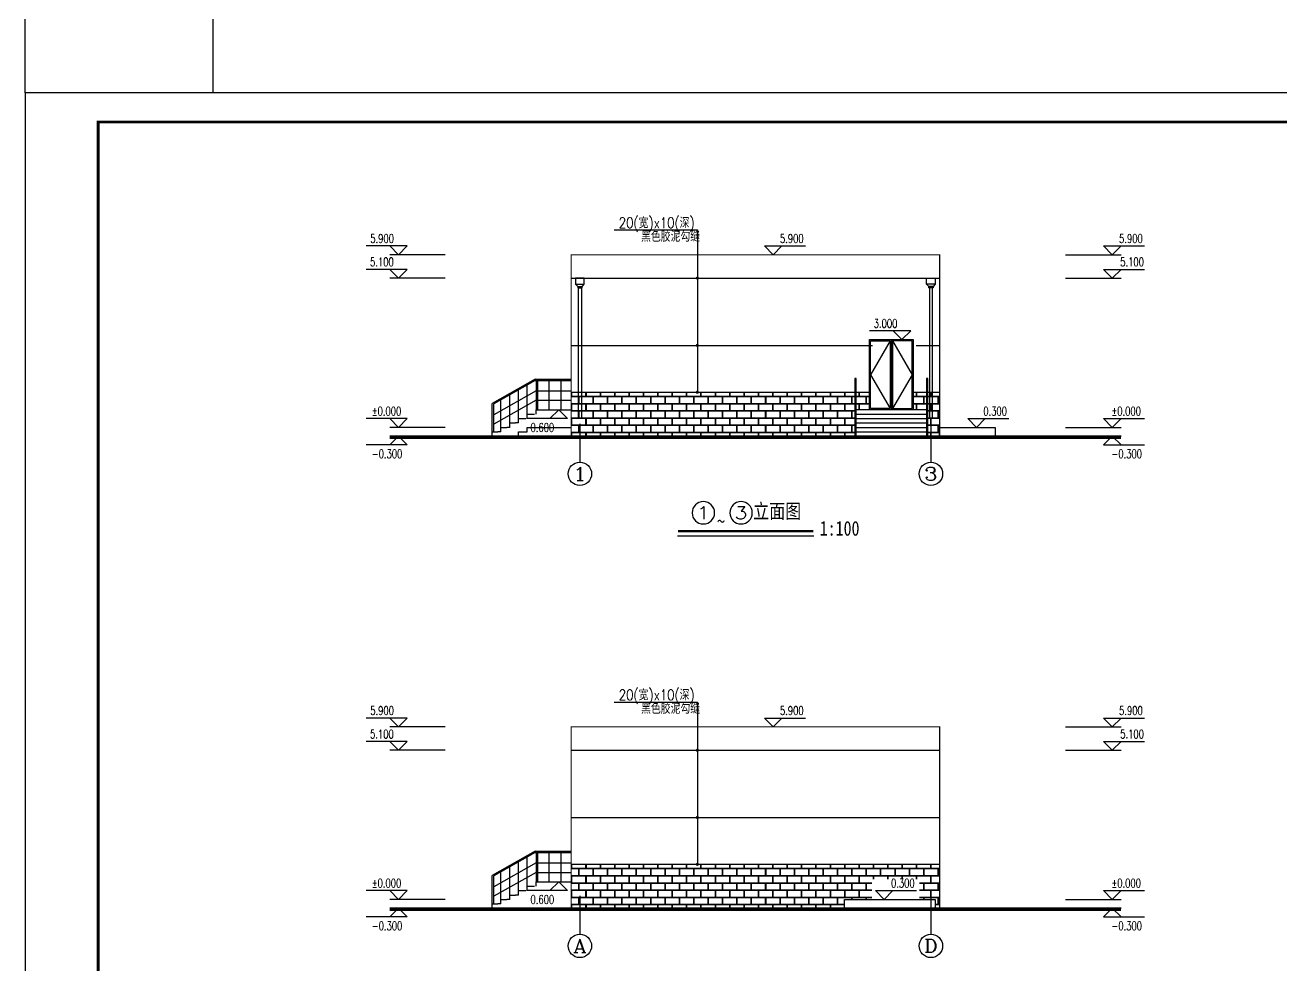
# Model space of a CAD drawing. Extents: x 5279878 to 5976284, y -275259 to -27697.
# Drawn here: x 5315627 to 5358558, y -245676 to -213546 of the extents above; entities that cross this region are included whole.
import ezdxf
from ezdxf.enums import TextEntityAlignment as Align

# ---------------------------------------------------------------- set-up
doc = ezdxf.new("R2010")
doc.units = 0
doc.header["$LTSCALE"] = 1000
doc.header["$MEASUREMENT"] = 0
doc.linetypes.add('DASH', pattern=[0.35, 0.25, -0.1])
doc.layers.get('0').update_dxf_attribs({"linetype": 'CONTINUOUS'})
doc.layers.add('_0', color=7, linetype='CONTINUOUS', lineweight=25)
for name, color, linetype in [('AXIS', 3, 'CONTINUOUS'), ('AXIS_TEXT', 7, 'CONTINUOUS'), ('DIM_ELEV', 3, 'CONTINUOUS'), ('E_STRM', 7, 'CONTINUOUS'), ('PUB_DIM', 3, 'CONTINUOUS'), ('PUB_TEXT', 7, 'CONTINUOUS'), ('PUB_TITLE', 4, 'CONTINUOUS'), ('WINDOW', 4, 'CONTINUOUS'), ('图名', 15, 'CONTINUOUS'), ('填充', 251, 'CONTINUOUS')]:
    doc.layers.add(name, color=color, linetype=linetype)
doc.styles.add('_HZTXT', font='txt.shx', dxfattribs={"width": 0.8, "bigfont": 'HZTXT.shx'})
doc.styles.add('_TCH_AXIS', font='COMPLEX', dxfattribs={"bigfont": 'GBCBIG'})
doc.styles.add('_TCH_DIM', font='SIMPLEX', dxfattribs={"bigfont": 'GBCBIG'})
doc.styles.add('COMPLEX', font='COMPLEX')
doc.styles.add('宋体', font='', dxfattribs={"width": 0.7})
doc.styles.get('宋体').set_extended_font_data('SimSun')

# ---------------------------------------------------------------- blocks, each defined once
blk = doc.blocks.new('_AXISO')
blk.add_circle((0, 0), 0.5)
at = {"layer": 'AXIS_TEXT', "style": 'COMPLEX', "width": 1.041667}
blk.add_attdef('A', text='', height=0.56, dxfattribs=at).set_placement((-0.25, -0.28), (0.25, -0.28), align=Align.FIT)
blk = doc.blocks.new('_RAINH')
blk.add_lwpolyline([(-150, 0), (-150, -200), (150, -200), (150, 0)], close=True)
for points in [[(-150, -200), (-75, -280), (75, -280), (150, -200)], [(-75, -280), (-75, -330), (75, -330), (75, -280)]]:
    blk.add_lwpolyline(points)

msp = doc.modelspace()

# ---------------------------------------------------------------- hatches: boundary and pattern name
at = {"layer": '填充'}
h = msp.add_hatch(dxfattribs=at)
h.set_pattern_fill('AR-B816C', color=256, scale=200)
h.set_pattern_definition([(0, (2976166.26, 659474.57), (245.692378, 245.692378), [479.86793, -11.51682]), (0, (2975920.56, 659486.09), (245.692378, 245.692378), [479.86793, -11.51682]), (90, (2976166.26, 659474.57), (-245.692378, 245.692378), [-257.20918, 234.17555]), (90, (2976154.74, 659474.57), (-245.692378, 245.692378), [-257.20918, 234.17555])])
edge = h.paths.add_edge_path()
edge.add_line((5344492.3, -226697.8), (5344492.3, -226097.8))
edge.add_line((5344492.3, -226097.8), (5336251.9, -226097.8))
edge.add_arc((5336225.1, -226097.8), 26.8, -180, 0, ccw=False)
edge.add_line((5336198.3, -226097.8), (5334292.6, -226097.8))
edge.add_line((5334292.6, -226097.8), (5334292.6, -227597.8))
edge.add_line((5334292.6, -227597.8), (5344042.3, -227597.8))
edge.add_line((5344042.3, -227597.8), (5344042.3, -226697.8))
edge.add_line((5344042.3, -226697.8), (5344492.3, -226697.8))
h.paths.add_polyline_path([(5345992.3, -226097.8), (5345992.3, -226697.8), (5346492.3, -226697.8), (5346492.3, -227597.8), (5346892.6, -227597.8), (5346892.6, -226097.8)])
h = msp.add_hatch(dxfattribs=at)
h.set_pattern_fill('AR-B816C', color=256, scale=200)
h.set_pattern_definition([(0, (2976166.26, 643335.36), (245.692378, 245.692378), [479.86793, -11.51682]), (0, (2975920.56, 643346.87), (245.692378, 245.692378), [479.86793, -11.51682]), (90, (2976166.26, 643335.36), (-245.692378, 245.692378), [-257.20918, 234.17555]), (90, (2976154.74, 643335.36), (-245.692378, 245.692378), [-257.20918, 234.17555])])
h.paths.add_polyline_path([(5344574.2, -243437), (5346199.7, -243437), (5346199.7, -242749.5), (5344574.2, -242749.5)], flags=17)
h.paths.add_polyline_path([(5334292.6, -242237), (5334292.6, -243737), (5343642.8, -243737), (5343642.8, -243437), (5346742.8, -243437), (5346742.8, -243737), (5346892.6, -243737), (5346892.6, -242237)])

# ---------------------------------------------------------------- linework, layer by layer
for p, q in [((5334542.6, -226997.8), (5334542.6, -222527.6)), ((5334642.6, -222527.6), (5334642.6, -226997.8)), ((5334667.6, -222527.6), (5334642.6, -222527.6)), ((5346517.6, -222527.6), (5346542.6, -222527.6)), ((5346542.6, -222527.6), (5346542.6, -226997.8)), ((5346642.6, -226997.8), (5346642.6, -222527.6)), ((5333142.6, -225697.8), (5333142.6, -226697.8)), ((5333142.6, -241837), (5333142.6, -242837))]:
    msp.add_line(p, q)
at = {"color": 8}
for p, q in [((5333059, -225647.8), (5331592.6, -226480.8)), ((5333059, -225697.8), (5331652.6, -226496.7)), ((5333059, -225697.8), (5334292.6, -225697.8)), ((5333059.1, -225647.8), (5334292.6, -225647.8)), ((5333092.6, -225697.8), (5333092.6, -226697.8)), ((5333142.6, -225697.8), (5333142.6, -226697.8)), ((5333545.4, -226697.8), (5333545.4, -225697.8)), ((5333950.6, -226697.8), (5333950.6, -225697.8)), ((5343992.3, -225627.8), (5343992.3, -227597.8)), ((5344042.3, -225627.8), (5343992.3, -225627.8)), ((5344042.3, -227597.8), (5344042.3, -225627.8)), ((5346442.3, -225629.3), (5346442.3, -227599.3)), ((5346492.3, -225629.3), (5346442.3, -225629.3)), ((5346492.3, -227599.3), (5346492.3, -225629.3)), ((5333092.6, -226052.1), (5331652.6, -226870.1)), ((5332192.6, -227147.8), (5332192.6, -226190)), ((5332492.6, -226997.8), (5332492.6, -226019.6)), ((5332792.6, -226847.8), (5332792.6, -225847.4)), ((5333142.6, -226052.1), (5334292.6, -226052.1)), ((5331592.6, -227447.8), (5331592.6, -226480.8)), ((5331592.6, -227447.8), (5331592.6, -226494.3)), ((5333092.6, -226372.9), (5331652.6, -227190.9)), ((5331652.6, -227447.8), (5331652.6, -226496.7)), ((5331892.6, -227297.8), (5331892.6, -226360.4)), ((5333142.6, -226372.9), (5334292.6, -226372.9)), ((5333059, -241787), (5331592.6, -242620)), ((5333059, -241837), (5331652.6, -242635.9)), ((5332792.6, -242987), (5332792.6, -241986.7)), ((5333059, -241837), (5334292.6, -241837)), ((5333059.1, -241787), (5334292.6, -241787)), ((5333092.6, -241837), (5333092.6, -242837)), ((5333142.6, -241837), (5333142.6, -242837)), ((5333545.4, -242837), (5333545.4, -241837)), ((5333950.6, -242837), (5333950.6, -241837)), ((5333092.6, -242191.3), (5331652.6, -243009.3)), ((5333092.6, -242512.2), (5331652.6, -243330.1)), ((5331892.6, -243437), (5331892.6, -242499.6)), ((5332192.6, -243287), (5332192.6, -242329.2)), ((5332492.6, -243137), (5332492.6, -242158.8)), ((5333142.6, -242191.3), (5334292.6, -242191.3)), ((5333142.6, -242512.2), (5334292.6, -242512.2)), ((5331592.6, -243587), (5331592.6, -242620)), ((5331592.6, -243587), (5331592.6, -242633.5)), ((5331652.6, -243587), (5331652.6, -242635.9))]:
    msp.add_line(p, q, dxfattribs=at)
at = {"color": 0}
for points in [[(5346892.6, -227597.8), (5346892.6, -227297.8), (5348792.6, -227297.8), (5348792.6, -227597.8)], [(5343642.8, -243737), (5343642.8, -243437), (5346742.8, -243437), (5346742.8, -243737)]]:
    msp.add_lwpolyline(points, dxfattribs=at)
at = {"layer": '_0', "color": 0}
for p, q in [((5331892.6, -227447.8), (5331792.6, -227447.8)), ((5332192.6, -227297.8), (5332092.6, -227297.8)), ((5353092.1, -227597.8), (5328093.1, -227597.8)), ((5353092.1, -243737), (5328093.1, -243737)), ((5331892.6, -243587), (5331792.6, -243587)), ((5332192.6, -243437), (5332092.6, -243437))]:
    msp.add_line(p, q, dxfattribs=at)
at = {"layer": '_0', "color": 0, "linetype": 'DASH'}
for p, q in [((5332492.6, -227147.8), (5332392.6, -227147.8)), ((5332492.6, -243287), (5332392.6, -243287))]:
    msp.add_line(p, q, dxfattribs=at)
at = {"layer": '_0', "color": 0}
msp.add_lwpolyline([(5315626.8, -212305.2), (5322039.2, -212305.2), (5322039.2, -215858.6), (5315626.8, -215858.6)], close=True, dxfattribs=at)
for points, const_width in [([(5346892.6, -227597.8), (5346892.6, -221397.6), (5334292.6, -221397.6), (5334292.6, -227597.8), (5334292.6, -227597.8)], 40), ([(5353092.1, -227647.8), (5328093.1, -227647.8)], 100), ([(5346892.6, -243737), (5346892.6, -237536.8), (5334292.6, -237536.8), (5334292.6, -243737), (5334292.6, -243737)], 40), ([(5353092.1, -243787), (5328093.1, -243787)], 100)]:
    msp.add_lwpolyline(points, dxfattribs=dict(at, const_width=const_width))
at = {"layer": '_0', "color": 0, "linetype": 'DASH'}
for points in [[(5332492.6, -227147.8), (5332492.6, -226997.8), (5332792.6, -226997.8)], [(5332792.6, -226997.8), (5332792.6, -226847.8), (5333092.6, -226847.8)], [(5332792.6, -243137), (5332792.6, -242987), (5333092.6, -242987)], [(5332492.6, -243287), (5332492.6, -243137), (5332792.6, -243137)]]:
    msp.add_lwpolyline(points, dxfattribs=at)
at = {"layer": '_0', "color": 0}
for points in [[(5333092.6, -226847.8), (5333092.6, -226697.8), (5334292.6, -226697.8)], [(5346442.3, -226697.8), (5344042.3, -226697.8)], [(5344042.3, -226849.3), (5346442.3, -226849.3)], [(5344042.3, -226999.3), (5346442.3, -226999.3)], [(5344042.3, -226999.3), (5346442.3, -226999.3)], [(5331592.6, -227597.8), (5331592.6, -227447.8), (5331792.6, -227447.8)], [(5331892.6, -227447.8), (5331892.6, -227297.8), (5332092.6, -227297.8)], [(5332192.6, -227297.8), (5332192.6, -227147.8), (5332392.6, -227147.8)], [(5332492.6, -227597.8), (5332492.6, -227447.8), (5332792.6, -227447.8)], [(5332792.6, -227447.8), (5332792.6, -227297.8), (5334292.6, -227297.8)], [(5344042.3, -227149.3), (5346442.3, -227149.3)], [(5344042.3, -227299.3), (5346442.3, -227299.3)], [(5344042.3, -227299.3), (5346442.3, -227299.3)], [(5344042.3, -227449.3), (5346442.3, -227449.3)], [(5333092.6, -242987), (5333092.6, -242837), (5334292.6, -242837)], [(5332192.6, -243437), (5332192.6, -243287), (5332392.6, -243287)], [(5331592.6, -243737), (5331592.6, -243587), (5331792.6, -243587)], [(5331892.6, -243587), (5331892.6, -243437), (5332092.6, -243437)]]:
    msp.add_lwpolyline(points, dxfattribs=at)
at = {"layer": 'AXIS'}
for p, q in [((5335766.1, -220548.8), (5338608.8, -220548.8)), ((5338608.8, -220548.8), (5338608.8, -226097.8)), ((5334592.6, -227173.7), (5334592.6, -228488.7)), ((5346592.6, -227173.7), (5346592.6, -228488.7)), ((5335766.1, -236688.1), (5338608.8, -236688.1)), ((5338608.8, -236688.1), (5338608.8, -242237)), ((5334592.6, -243313), (5334592.6, -244627.9)), ((5346592.6, -243313), (5346592.6, -244627.9))]:
    msp.add_line(p, q, dxfattribs=at)
for centre in [(5334592.6, -228888.7), (5346592.6, -228888.7), (5334592.6, -245027.9), (5346592.6, -245027.9)]:
    msp.add_circle(centre, 400, dxfattribs=at)
at = {"layer": 'DIM_ELEV'}
for p, q in [((5328693.1, -221097.6), (5327289.1, -221097.6)), ((5328393.1, -221397.6), (5328093.1, -221097.6)), ((5329990.4, -221397.6), (5328093.1, -221397.6)), ((5328393.1, -221397.6), (5328693.1, -221097.6)), ((5341199.1, -221397.6), (5340899.1, -221097.6)), ((5340899.1, -221097.6), (5342303.1, -221097.6)), ((5341199.1, -221397.6), (5341499.1, -221097.6)), ((5351194.7, -221397.6), (5353092.1, -221397.6)), ((5352792.1, -221397.6), (5352492.1, -221097.6)), ((5352492.1, -221097.6), (5353896.1, -221097.6)), ((5352792.1, -221397.6), (5353092.1, -221097.6)), ((5328693.1, -221897.6), (5327289.1, -221897.6)), ((5328393.1, -222197.6), (5328093.1, -221897.6)), ((5328393.1, -222197.6), (5328693.1, -221897.6)), ((5352792.1, -222197.6), (5352492.1, -221897.6)), ((5352492.1, -221897.6), (5353896.1, -221897.6)), ((5352792.1, -222197.6), (5353092.1, -221897.6)), ((5329990.4, -222197.6), (5328093.1, -222197.6)), ((5351194.7, -222197.6), (5353092.1, -222197.6)), ((5345903.5, -223997.8), (5344499.5, -223997.8)), ((5345603.5, -224297.8), (5345303.5, -223997.8)), ((5345603.5, -224297.8), (5345903.5, -223997.8)), ((5328693.1, -226997.8), (5327289.1, -226997.8)), ((5328393.1, -227297.8), (5328093.1, -226997.8)), ((5328393.1, -227297.8), (5328693.1, -226997.8)), ((5334171, -226997.8), (5332767, -226997.8)), ((5333871, -226697.8), (5333571, -226997.8)), ((5333871, -226697.8), (5334171, -226997.8)), ((5348150, -227297.8), (5347850, -226997.8)), ((5347850, -226997.8), (5349254, -226997.8)), ((5348150, -227297.8), (5348450, -226997.8)), ((5352792.1, -227297.8), (5352492.1, -226997.8)), ((5352492.1, -226997.8), (5353896.1, -226997.8)), ((5352792.1, -227297.8), (5353092.1, -226997.8)), ((5329990.4, -227297.8), (5328093.1, -227297.8)), ((5351194.7, -227297.8), (5353092.1, -227297.8)), ((5328693.1, -227897.8), (5327289.1, -227897.8)), ((5328393.1, -227597.8), (5328093.1, -227897.8)), ((5329990.4, -227597.8), (5328093.1, -227597.8)), ((5328393.1, -227597.8), (5328693.1, -227897.8)), ((5351194.7, -227597.8), (5353092.1, -227597.8)), ((5352792.1, -227597.8), (5352492.1, -227897.8)), ((5352492.1, -227897.8), (5353896.1, -227897.8)), ((5352792.1, -227597.8), (5353092.1, -227897.8)), ((5328693.1, -237236.8), (5327289.1, -237236.8)), ((5328393.1, -237536.8), (5328093.1, -237236.8)), ((5328393.1, -237536.8), (5328693.1, -237236.8)), ((5341199.1, -237536.8), (5340899.1, -237236.8)), ((5340899.1, -237236.8), (5342303.1, -237236.8)), ((5341199.1, -237536.8), (5341499.1, -237236.8)), ((5352792.1, -237536.8), (5352492.1, -237236.8)), ((5352492.1, -237236.8), (5353896.1, -237236.8)), ((5352792.1, -237536.8), (5353092.1, -237236.8)), ((5329990.4, -237536.8), (5328093.1, -237536.8)), ((5351194.7, -237536.8), (5353092.1, -237536.8)), ((5328693.1, -238036.8), (5327289.1, -238036.8)), ((5328393.1, -238336.8), (5328093.1, -238036.8)), ((5328393.1, -238336.8), (5328693.1, -238036.8)), ((5352792.1, -238336.8), (5352492.1, -238036.8)), ((5352492.1, -238036.8), (5353896.1, -238036.8)), ((5352792.1, -238336.8), (5353092.1, -238036.8)), ((5329990.4, -238336.8), (5328093.1, -238336.8)), ((5351194.7, -238336.8), (5353092.1, -238336.8)), ((5333871, -242837), (5333571, -243137)), ((5333871, -242837), (5334171, -243137)), ((5328693.1, -243137), (5327289.1, -243137)), ((5328393.1, -243437), (5328093.1, -243137)), ((5328393.1, -243437), (5328693.1, -243137)), ((5334171, -243137), (5332767, -243137)), ((5344995.8, -243437), (5344695.8, -243137)), ((5344695.8, -243137), (5346099.8, -243137)), ((5344995.8, -243437), (5345295.8, -243137)), ((5352792.1, -243437), (5352492.1, -243137)), ((5352492.1, -243137), (5353896.1, -243137)), ((5352792.1, -243437), (5353092.1, -243137)), ((5329990.4, -243437), (5328093.1, -243437)), ((5328393.1, -243737), (5328093.1, -244037)), ((5329990.4, -243737), (5328093.1, -243737)), ((5328393.1, -243737), (5328693.1, -244037)), ((5351194.7, -243437), (5353092.1, -243437)), ((5351194.7, -243737), (5353092.1, -243737)), ((5352792.1, -243737), (5352492.1, -244037)), ((5352792.1, -243737), (5353092.1, -244037)), ((5328693.1, -244037), (5327289.1, -244037)), ((5352492.1, -244037), (5353896.1, -244037))]:
    msp.add_line(p, q, dxfattribs=at)
at = {"layer": 'E_STRM'}
for p, q in [((5334642.6, -222527.6), (5334642.6, -226997.8)), ((5346542.6, -222527.6), (5346542.6, -226997.8))]:
    msp.add_line(p, q, dxfattribs=at)
at = {"layer": 'PUB_DIM', "const_width": 53.1}
for points in [[(5338582, -222197.6, 1), (5338635.6, -222197.6, 1)], [(5338582, -224497.8, 1), (5338635.6, -224497.8, 1)], [(5338582, -226097.8, 1), (5338635.6, -226097.8, 1)], [(5338582, -238336.8, 1), (5338635.6, -238336.8, 1)], [(5338582, -240637, 1), (5338635.6, -240637, 1)], [(5338582, -242237, 1), (5338635.6, -242237, 1)]]:
    msp.add_lwpolyline(points, format="xyb", close=True, dxfattribs=at)
at = {"layer": 'PUB_TITLE', "color": 4}
msp.add_lwpolyline([(5315626.8, -275258.6), (5399726.8, -275258.6), (5399726.8, -215858.6), (5315626.8, -215858.6)], close=True, dxfattribs=at)
at = {"layer": 'PUB_TITLE', "color": 4, "const_width": 100}
msp.add_lwpolyline([(5318126.8, -274258.6), (5398726.8, -274258.6), (5398726.8, -216858.6), (5318126.8, -216858.6)], close=True, dxfattribs=at)
at = {"layer": 'WINDOW'}
msp.add_line((5345242.3, -224297.8), (5345242.3, -226697.8), dxfattribs=at)
msp.add_line((5345242.3, -224297.8), (5345242.3, -226697.8), dxfattribs=at)
for points in [[(5344492.3, -226697.8), (5344492.3, -224297.8), (5345992.3, -224297.8), (5345992.3, -226697.8)], [(5345202.3, -224337.8), (5344532.3, -225497.8), (5345202.3, -226657.8)], [(5345282.3, -224337.8), (5345952.3, -225497.8), (5345282.3, -226657.8)]]:
    msp.add_lwpolyline(points, dxfattribs=at)
for points in [[(5344532.3, -224337.8), (5345202.3, -224337.8), (5345202.3, -226657.8), (5344532.3, -226657.8)], [(5345952.3, -224337.8), (5345282.3, -224337.8), (5345282.3, -226657.8), (5345952.3, -226657.8)]]:
    msp.add_lwpolyline(points, close=True, dxfattribs=at)
at = {"layer": '图名'}
msp.add_line((5337930.3, -231005.1), (5342587, -231005.1), dxfattribs=at)
at = {"layer": '图名', "const_width": 84}
msp.add_lwpolyline([(5337942.1, -230845.3), (5342575.3, -230845.3)], dxfattribs=at)
at = {"layer": '填充'}
for p, q in [((5334292.6, -222197.6), (5346892.6, -222197.6)), ((5334292.6, -224497.8), (5344592.3, -224497.8)), ((5346092.3, -224497.8), (5346892.6, -224497.8)), ((5334292.6, -226097.8), (5344492.3, -226097.8)), ((5345992.3, -226097.8), (5346892.6, -226097.8)), ((5334292.6, -238336.8), (5346892.6, -238336.8)), ((5334292.6, -240637), (5346892.6, -240637)), ((5334292.6, -242237), (5346892.6, -242237))]:
    msp.add_line(p, q, dxfattribs=at)

# ---------------------------------------------------------------- block references
at = {"layer": 'AXIS'}
ref = msp.add_blockref('_AXISO', (5338813.4, -230218.2), dxfattribs=dict(at, xscale=-768, yscale=768, zscale=768))
ref.add_attrib('A', '1', dxfattribs={"layer": 'AXIS_TEXT', "height": 434.4, "style": '_TCH_AXIS', "width": 2.333333}).set_placement((5338596.2, -230435.5), (5339030.6, -230435.5), align=Align.FIT)
ref = msp.add_blockref('_AXISO', (5340101.7, -230218.2), dxfattribs=dict(at, xscale=-768, yscale=768, zscale=768))
ref.add_attrib('A', '3', dxfattribs={"layer": 'AXIS_TEXT', "height": 434.4, "style": '_TCH_AXIS', "width": 1.5}).set_placement((5339884.4, -230435.5), (5340318.9, -230435.5), align=Align.FIT)
at = {"layer": 'E_STRM'}
msp.add_blockref('_RAINH', (5334592.6, -222197.6), dxfattribs=at)
at = {"layer": 'E_STRM', "xscale": -1}
msp.add_blockref('_RAINH', (5346592.6, -222197.6), dxfattribs=at)

# ---------------------------------------------------------------- texts
at = {"layer": 'AXIS_TEXT', "style": '_TCH_AXIS'}
for s, width, p, p2 in [('1', 2.333333, (5334366.3, -229115), (5334818.8, -229115)), ('3', 1.5, (5346366.3, -229115), (5346818.8, -229115)), ('A', 1.166667, (5334366.3, -245254.2), (5334818.8, -245254.2)), ('D', 1.235294, (5346366.3, -245254.2), (5346818.8, -245254.2))]:
    msp.add_text(s, height=452.5, dxfattribs=dict(at, width=width)).set_placement(p, p2, align=Align.FIT)
at = {"layer": 'PUB_DIM', "style": '_HZTXT', "width": 0.8}
for s, p in [('20(宽)x10(深) ', (5335923.9, -220488.7, 3517.8)), ('黑色胶泥勾缝', (5336685.6, -220953.3, 3517.8)), ('20(宽)x10(深) ', (5335923.9, -236627.9, 3517.8)), ('黑色胶泥勾缝', (5336685.6, -237092.5, 3517.8))]:
    msp.add_text(s, height=365.69, dxfattribs=at).set_placement(p)
at = {"layer": 'PUB_TEXT', "style": '_TCH_DIM', "width": 0.705882}
for s, p in [('5.900', (5327427.1, -220992.6)), ('5.900', (5341433.1, -220992.6)), ('5.900', (5353026.1, -220992.6)), ('5.100', (5327419.1, -221792.6)), ('5.100', (5353066.1, -221792.6)), ('3.000', (5344637.5, -223892.8)), ('%%P0.000', (5327479.1, -226892.8)), ('0.300', (5348384, -226892.8)), ('%%P0.000', (5352766.1, -226892.8)), ('0.600', (5332905, -227452.8)), ('-0.300', (5327479.1, -228352.8)), ('-0.300', (5352766.1, -228352.8)), ('5.900', (5327427.1, -237131.8)), ('5.900', (5341433.1, -237131.8)), ('5.900', (5353026.1, -237131.8)), ('5.100', (5327419.1, -237931.8)), ('5.100', (5353066.1, -237931.8)), ('%%P0.000', (5327479.1, -243032)), ('0.300', (5345229.8, -243032)), ('%%P0.000', (5352766.1, -243032)), ('0.600', (5332905, -243592)), ('-0.300', (5327479.1, -244492)), ('-0.300', (5352766.1, -244492))]:
    msp.add_text(s, height=297.5, dxfattribs=at).set_placement(p)
at = {"layer": '图名', "style": '宋体', "width": 0.8}
for s, p in [('立面图', (5340519.9, -230412.4)), ('~', (5339281.8, -230759.7)), ('1:100', (5342791.1, -231001.4))]:
    msp.add_text(s, height=500, dxfattribs=at).set_placement(p)

doc.saveas('drawing.dxf')
